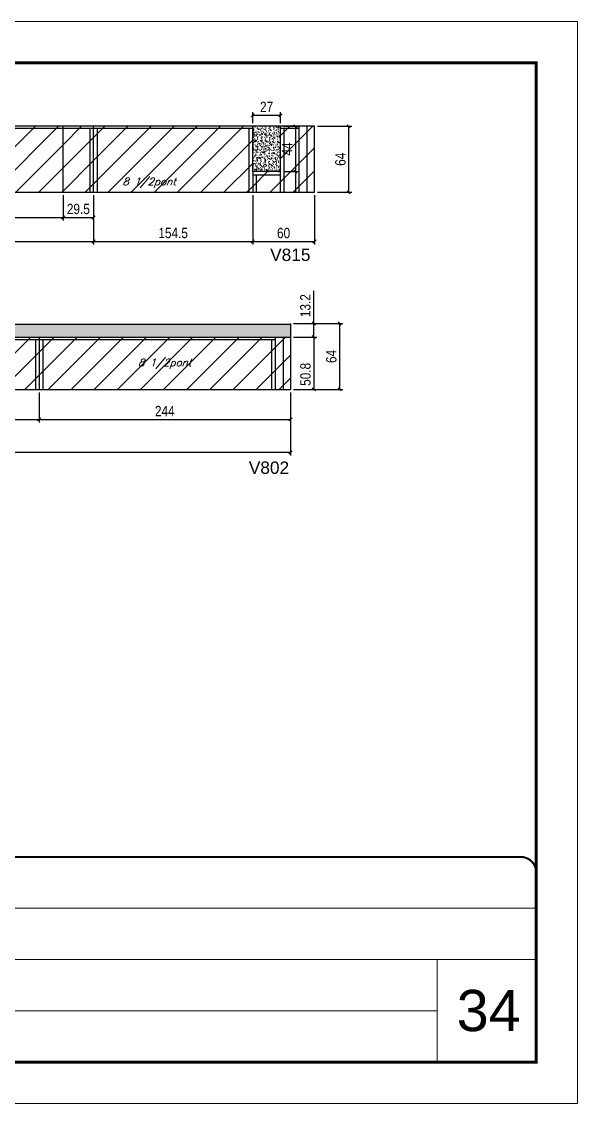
# Model space of a CAD drawing. Extents: x -20960 to -5926, y -2106 to 21915.
# Drawn here: x -9676 to -9137, y 11677 to 12727 of the extents above; entities that cross this region are included whole.
import ezdxf

# ---------------------------------------------------------------- set-up
doc = ezdxf.new("R2010")
doc.units = 0
doc.linetypes.add('CONTINUO', pattern=[0])
doc.linetypes.add('DASHED', pattern=[0.75, 0.5, -0.25])
for name, color, linetype in [('5', 5, 'Continuous'), ('COTA', 241, 'Continuous'), ('Painéis', 200, 'Continuous'), ('Reaproveitamento', 251, 'Continuous'), ('SARR_2.2x7', 40, 'Continuous'), ('SARR_3.5x7', 81, 'Continuous'), ('texto', 7, 'Continuous')]:
    doc.layers.add(name, color=color, linetype=linetype)
for name, color, linetype, lineweight in [('CARIMBO', 255, 'Continuous', 9), ('Folhas', 255, 'Continuous', 9), ('SARRAFO DE PRESSAO', 251, 'DASHED', 9)]:
    doc.layers.add(name, color=color, linetype=linetype, lineweight=lineweight)
doc.styles.add('ARIAL', font='arial.ttf')
doc.styles.add('COTA TECNICA', font='techl___.ttf', dxfattribs={"height": 10})
doc.styles.add('Romans', font='romans.shx')
doc.styles.get("Standard").update_dxf_attribs({"font": 'arial.ttf'})
doc.dimstyles.new('PAINEL', dxfattribs={"dimtxt": 10, "dimasz": 3, "dimexe": 3, "dimexo": 3, "dimgap": 3, "dimtad": 1, "dimdec": 1, "dimzin": 12, "dimdsep": 46, "dimtxsty": 'COTA TECNICA', "dimblk1": 'OBLIQUE', "dimblk2": 'OBLIQUE', "dimsah": 1, "dimcen": 0.9, "dimclrd": 4, "dimclre": 4, "dimclrt": 240, "dimadec": 1, "dimazin": 3, "dimtfac": 1, "dimtdec": 1, "dimtmove": 0, "dimatfit": 3, "dimfxl": 1, "dimtolj": 1, "dimtzin": 12, "dimarcsym": 0})
pattern_1 = [(45, (-149377.054, -10096.725), (-11.2253202, 11.2253202), [])]
pattern_2 = [(45, (-149354.583, -10165.736), (-11.2253202, 11.2253202), [])]

# ---------------------------------------------------------------- blocks, each defined once
blk = doc.blocks.new('9999999999')
at = {"color": 30, "linetype": 'CONTINUO'}
for p, q in [((98564.6, 34379.6), (99584, 34379.6)), ((98564.6, 34329.8), (99488, 34329.8)), ((99584, 34329.8), (99488, 34329.8)), ((99488, 34329.8), (99488, 34230.2)), ((98564.6, 34280), (99488, 34280))]:
    blk.add_line(p, q, dxfattribs=at)
at = {"color": 30, "linetype": 'CONTINUO', "const_width": 2}
blk.add_lwpolyline([(99584, 34230.2), (99584, 34414.4, 0.414214), (99569, 34429.4), (98229, 34429.4, 0.414214), (98214, 34414.4), (98214, 34245.2, 0.414214), (98229, 34230.2), (99584, 34230.2)], format="xyb", dxfattribs=at)
at = {"layer": 'Folhas'}
blk.add_lwpolyline([(98139, 34190.2), (99624, 34190.2), (99624, 35240.2), (98139, 35240.2)], close=True, dxfattribs=at)
at = {"layer": 'Folhas', "color": 30, "const_width": 3}
blk.add_lwpolyline([(98214, 34230.2), (99584, 34230.2), (99584, 35200.2), (98214, 35200.2)], close=True, dxfattribs=at)
blk = doc.blocks.new('_Oblique')
at = {"color": 0, "linetype": 'ByBlock', "lineweight": -2}
blk.add_line((-0.5, -0.5), (0.5, 0.5), dxfattribs=at)
blk = doc.blocks.new('*D1236')
at = {"layer": 'COTA', "color": 4, "linetype": 'ByBlock', "lineweight": -2, "transparency": 16777216}
for p, q in [((-9412.5, 12420.6), (-9389.8, 12420.6)), ((-9392.8, 12420.6), (-9392.8, 12369.8)), ((-9412.5, 12369.8), (-9389.8, 12369.8))]:
    blk.add_line(p, q, dxfattribs=at)
at = {"layer": 'Defpoints', "color": 0, "linetype": 'ByBlock', "transparency": 16777216}
for p in [(-9415.5, 12420.6), (-9415.5, 12369.8), (-9392.8, 12369.8)]:
    blk.add_point(p, dxfattribs=at)
at = {"layer": 'COTA', "color": 4, "linetype": 'ByBlock', "lineweight": -2, "transparency": 16777216, "xscale": 3, "yscale": 3, "zscale": 3}
for p, rotation in [((-9392.8, 12420.6), 90), ((-9392.8, 12369.8), 270)]:
    blk.add_blockref('_Oblique', p, dxfattribs=dict(at, rotation=rotation))
at = {"layer": 'COTA', "color": 240, "linetype": 'ByBlock', "transparency": 16777216, "insert": (-9400.9, 12384.4), "char_height": 10, "attachment_point": 5, "rotation": 90, "style": 'COTA TECNICA'}
blk.add_mtext('\\A1;50.8', dxfattribs=at)
blk = doc.blocks.new('*D1237')
at = {"layer": 'COTA', "color": 4, "linetype": 'ByBlock', "lineweight": -2, "transparency": 16777216}
for p, q in [((-9392.8, 12433.8), (-9392.8, 12465.5)), ((-9412.5, 12433.8), (-9389.8, 12433.8)), ((-9392.8, 12420.6), (-9392.8, 12433.8)), ((-9412.5, 12420.6), (-9389.8, 12420.6))]:
    blk.add_line(p, q, dxfattribs=at)
at = {"layer": 'Defpoints', "color": 0, "linetype": 'ByBlock', "transparency": 16777216}
for p in [(-9415.5, 12433.8), (-9415.5, 12420.6), (-9392.8, 12420.6)]:
    blk.add_point(p, dxfattribs=at)
at = {"layer": 'COTA', "color": 4, "linetype": 'ByBlock', "lineweight": -2, "transparency": 16777216, "xscale": 3, "yscale": 3, "zscale": 3}
for p, rotation in [((-9392.8, 12433.8), 90), ((-9392.8, 12420.6), 270)]:
    blk.add_blockref('_Oblique', p, dxfattribs=dict(at, rotation=rotation))
at = {"layer": 'COTA', "color": 240, "linetype": 'ByBlock', "transparency": 16777216, "insert": (-9401, 12451.1), "char_height": 10, "attachment_point": 5, "rotation": 90, "style": 'COTA TECNICA'}
blk.add_mtext('\\A1;13.2', dxfattribs=at)
blk = doc.blocks.new('*D1238')
at = {"layer": 'COTA', "color": 4, "linetype": 'ByBlock', "lineweight": -2, "transparency": 16777216}
for p, q in [((-9903.5, 12366.8), (-9903.5, 12337.7)), ((-9659.5, 12366.8), (-9659.5, 12337.7)), ((-9903.5, 12340.7), (-9659.5, 12340.7))]:
    blk.add_line(p, q, dxfattribs=at)
at = {"layer": 'Defpoints', "color": 0, "linetype": 'ByBlock', "transparency": 16777216}
for p in [(-9903.5, 12369.8), (-9659.5, 12369.8), (-9659.5, 12340.7)]:
    blk.add_point(p, dxfattribs=at)
at = {"layer": 'COTA', "color": 4, "linetype": 'ByBlock', "lineweight": -2, "transparency": 16777216, "xscale": 3, "yscale": 3, "zscale": 3, "rotation": 180}
blk.add_blockref('_Oblique', (-9903.5, 12340.7), dxfattribs=at)
at = {"layer": 'COTA', "color": 4, "linetype": 'ByBlock', "lineweight": -2, "transparency": 16777216, "xscale": 3, "yscale": 3, "zscale": 3}
blk.add_blockref('_Oblique', (-9659.5, 12340.7), dxfattribs=at)
at = {"layer": 'COTA', "color": 240, "linetype": 'ByBlock', "transparency": 16777216, "insert": (-9781.5, 12348.8), "char_height": 10, "attachment_point": 5, "style": 'COTA TECNICA'}
blk.add_mtext('\\A1;244', dxfattribs=at)
blk = doc.blocks.new('*D1239')
at = {"layer": 'COTA', "color": 4, "linetype": 'ByBlock', "lineweight": -2, "transparency": 16777216}
for p, q in [((-9659.5, 12366.8), (-9659.5, 12337.7)), ((-9415.5, 12366.8), (-9415.5, 12337.7)), ((-9659.5, 12340.7), (-9415.5, 12340.7))]:
    blk.add_line(p, q, dxfattribs=at)
at = {"layer": 'Defpoints', "color": 0, "linetype": 'ByBlock', "transparency": 16777216}
for p in [(-9659.5, 12369.8), (-9415.5, 12369.8), (-9415.5, 12340.7)]:
    blk.add_point(p, dxfattribs=at)
at = {"layer": 'COTA', "color": 4, "linetype": 'ByBlock', "lineweight": -2, "transparency": 16777216, "xscale": 3, "yscale": 3, "zscale": 3, "rotation": 180}
blk.add_blockref('_Oblique', (-9659.5, 12340.7), dxfattribs=at)
at = {"layer": 'COTA', "color": 4, "linetype": 'ByBlock', "lineweight": -2, "transparency": 16777216, "xscale": 3, "yscale": 3, "zscale": 3}
blk.add_blockref('_Oblique', (-9415.5, 12340.7), dxfattribs=at)
at = {"layer": 'COTA', "color": 240, "linetype": 'ByBlock', "transparency": 16777216, "insert": (-9537.5, 12348.8), "char_height": 10, "attachment_point": 5, "style": 'COTA TECNICA'}
blk.add_mtext('\\A1;244', dxfattribs=at)
blk = doc.blocks.new('*D1240')
at = {"layer": 'COTA', "color": 4, "linetype": 'ByBlock', "lineweight": -2, "transparency": 16777216}
for p, q in [((-9412.5, 12433.8), (-9364.7, 12433.8)), ((-9367.7, 12369.8), (-9367.7, 12433.8)), ((-9412.5, 12369.8), (-9364.7, 12369.8))]:
    blk.add_line(p, q, dxfattribs=at)
at = {"layer": 'Defpoints', "color": 0, "linetype": 'ByBlock', "transparency": 16777216}
for p in [(-9415.5, 12433.8), (-9367.7, 12433.8), (-9415.5, 12369.8)]:
    blk.add_point(p, dxfattribs=at)
at = {"layer": 'COTA', "color": 4, "linetype": 'ByBlock', "lineweight": -2, "transparency": 16777216, "xscale": 3, "yscale": 3, "zscale": 3}
for p, rotation in [((-9367.7, 12433.8), 90), ((-9367.7, 12369.8), 270)]:
    blk.add_blockref('_Oblique', p, dxfattribs=dict(at, rotation=rotation))
at = {"layer": 'COTA', "color": 240, "linetype": 'ByBlock', "transparency": 16777216, "insert": (-9375.8, 12401.8), "char_height": 10, "attachment_point": 5, "rotation": 90, "style": 'COTA TECNICA'}
blk.add_mtext('\\A1;64', dxfattribs=at)
blk = doc.blocks.new('*D1241')
at = {"layer": 'COTA', "color": 4, "linetype": 'ByBlock', "lineweight": -2, "transparency": 16777216}
for p, q in [((-9853.2, 12558.2), (-9853.2, 12533.7)), ((-9636.2, 12558.2), (-9636.2, 12533.7)), ((-9853.2, 12536.7), (-9636.2, 12536.7))]:
    blk.add_line(p, q, dxfattribs=at)
at = {"layer": 'Defpoints', "color": 0, "linetype": 'ByBlock', "transparency": 16777216}
for p in [(-9853.2, 12561.2), (-9636.2, 12561.2), (-9636.2, 12536.7)]:
    blk.add_point(p, dxfattribs=at)
at = {"layer": 'COTA', "color": 4, "linetype": 'ByBlock', "lineweight": -2, "transparency": 16777216, "xscale": 3, "yscale": 3, "zscale": 3, "rotation": 180}
blk.add_blockref('_Oblique', (-9853.2, 12536.7), dxfattribs=at)
at = {"layer": 'COTA', "color": 4, "linetype": 'ByBlock', "lineweight": -2, "transparency": 16777216, "xscale": 3, "yscale": 3, "zscale": 3}
blk.add_blockref('_Oblique', (-9636.2, 12536.7), dxfattribs=at)
at = {"layer": 'COTA', "color": 240, "linetype": 'ByBlock', "transparency": 16777216, "insert": (-9744.7, 12544.8), "char_height": 10, "attachment_point": 5, "style": 'COTA TECNICA'}
blk.add_mtext('\\A1;217', dxfattribs=at)
blk = doc.blocks.new('*D1242')
at = {"layer": 'COTA', "color": 4, "linetype": 'ByBlock', "lineweight": -2, "transparency": 16777216}
for p, q in [((-9636.2, 12558.2), (-9636.2, 12533.7)), ((-9606.7, 12558.2), (-9606.7, 12533.7)), ((-9636.2, 12536.7), (-9606.7, 12536.7))]:
    blk.add_line(p, q, dxfattribs=at)
at = {"layer": 'Defpoints', "color": 0, "linetype": 'ByBlock', "transparency": 16777216}
for p in [(-9636.2, 12561.2), (-9606.7, 12561.2), (-9606.7, 12536.7)]:
    blk.add_point(p, dxfattribs=at)
at = {"layer": 'COTA', "color": 4, "linetype": 'ByBlock', "lineweight": -2, "transparency": 16777216, "xscale": 3, "yscale": 3, "zscale": 3, "rotation": 180}
blk.add_blockref('_Oblique', (-9636.2, 12536.7), dxfattribs=at)
at = {"layer": 'COTA', "color": 4, "linetype": 'ByBlock', "lineweight": -2, "transparency": 16777216, "xscale": 3, "yscale": 3, "zscale": 3}
blk.add_blockref('_Oblique', (-9606.7, 12536.7), dxfattribs=at)
at = {"layer": 'COTA', "color": 240, "linetype": 'ByBlock', "transparency": 16777216, "insert": (-9621.4, 12544.9), "char_height": 10, "attachment_point": 5, "style": 'COTA TECNICA'}
blk.add_mtext('\\A1;29.5', dxfattribs=at)
blk = doc.blocks.new('*D1243')
at = {"layer": 'COTA', "color": 4, "linetype": 'ByBlock', "lineweight": -2, "transparency": 16777216}
for p, q in [((-9606.7, 12558.2), (-9606.7, 12510.4)), ((-9452.2, 12558.2), (-9452.2, 12510.4)), ((-9606.7, 12513.4), (-9452.2, 12513.4))]:
    blk.add_line(p, q, dxfattribs=at)
at = {"layer": 'Defpoints', "color": 0, "linetype": 'ByBlock', "transparency": 16777216}
for p in [(-9606.7, 12561.2), (-9452.2, 12561.2), (-9452.2, 12513.4)]:
    blk.add_point(p, dxfattribs=at)
at = {"layer": 'COTA', "color": 4, "linetype": 'ByBlock', "lineweight": -2, "transparency": 16777216, "xscale": 3, "yscale": 3, "zscale": 3, "rotation": 180}
blk.add_blockref('_Oblique', (-9606.7, 12513.4), dxfattribs=at)
at = {"layer": 'COTA', "color": 4, "linetype": 'ByBlock', "lineweight": -2, "transparency": 16777216, "xscale": 3, "yscale": 3, "zscale": 3}
blk.add_blockref('_Oblique', (-9452.2, 12513.4), dxfattribs=at)
at = {"layer": 'COTA', "color": 240, "linetype": 'ByBlock', "transparency": 16777216, "insert": (-9529.4, 12521.6), "char_height": 10, "attachment_point": 5, "style": 'COTA TECNICA'}
blk.add_mtext('\\A1;154.5', dxfattribs=at)
blk = doc.blocks.new('*D1244')
at = {"layer": 'COTA', "color": 4, "linetype": 'ByBlock', "lineweight": -2, "transparency": 16777216}
for p, q in [((-9853.2, 12558.2), (-9853.2, 12510.4)), ((-9606.7, 12558.2), (-9606.7, 12510.4)), ((-9853.2, 12513.4), (-9606.7, 12513.4))]:
    blk.add_line(p, q, dxfattribs=at)
at = {"layer": 'Defpoints', "color": 0, "linetype": 'ByBlock', "transparency": 16777216}
for p in [(-9853.2, 12561.2), (-9606.7, 12561.2), (-9606.7, 12513.4)]:
    blk.add_point(p, dxfattribs=at)
at = {"layer": 'COTA', "color": 4, "linetype": 'ByBlock', "lineweight": -2, "transparency": 16777216, "xscale": 3, "yscale": 3, "zscale": 3, "rotation": 180}
blk.add_blockref('_Oblique', (-9853.2, 12513.4), dxfattribs=at)
at = {"layer": 'COTA', "color": 4, "linetype": 'ByBlock', "lineweight": -2, "transparency": 16777216, "xscale": 3, "yscale": 3, "zscale": 3}
blk.add_blockref('_Oblique', (-9606.7, 12513.4), dxfattribs=at)
at = {"layer": 'COTA', "color": 240, "linetype": 'ByBlock', "transparency": 16777216, "insert": (-9729.9, 12521.6), "char_height": 10, "attachment_point": 5, "style": 'COTA TECNICA'}
blk.add_mtext('\\A1;246.5', dxfattribs=at)
blk = doc.blocks.new('*D1322')
at = {"layer": 'COTA', "color": 4, "lineweight": -2, "transparency": 16777216}
for p, q in [((-9389.2, 12625.2), (-9355.9, 12625.2)), ((-9358.9, 12561.2), (-9358.9, 12625.2)), ((-9389.2, 12561.2), (-9355.9, 12561.2))]:
    blk.add_line(p, q, dxfattribs=at)
at = {"layer": 'Defpoints', "color": 0, "transparency": 16777216}
for p in [(-9392.2, 12625.2), (-9358.9, 12625.2), (-9392.2, 12561.2)]:
    blk.add_point(p, dxfattribs=at)
at = {"layer": 'COTA', "color": 4, "lineweight": -2, "transparency": 16777216, "xscale": 3, "yscale": 3, "zscale": 3}
for p, rotation in [((-9358.9, 12625.2), 90), ((-9358.9, 12561.2), 270)]:
    blk.add_blockref('_Oblique', p, dxfattribs=dict(at, rotation=rotation))
at = {"layer": 'COTA', "color": 240, "transparency": 16777216, "insert": (-9367, 12593.2), "char_height": 10, "attachment_point": 5, "rotation": 90, "style": 'COTA TECNICA'}
blk.add_mtext('\\A1;64', dxfattribs=at)
blk = doc.blocks.new('*D1323')
at = {"layer": 'COTA', "color": 4, "lineweight": -2, "ltscale": 25, "transparency": 16777216}
for p, q in [((-10149.5, 12366.8), (-10149.5, 12305.6)), ((-9415.5, 12366.8), (-9415.5, 12305.6)), ((-9415.5, 12308.6), (-10149.5, 12308.6))]:
    blk.add_line(p, q, dxfattribs=at)
at = {"layer": 'Defpoints', "color": 0, "ltscale": 25, "transparency": 16777216}
for p in [(-10149.5, 12369.8), (-9415.5, 12369.8), (-10149.5, 12308.6)]:
    blk.add_point(p, dxfattribs=at)
at = {"layer": 'COTA', "color": 4, "lineweight": -2, "ltscale": 25, "transparency": 16777216, "xscale": 3, "yscale": 3, "zscale": 3, "rotation": 180}
blk.add_blockref('_Oblique', (-10149.5, 12308.6), dxfattribs=at)
at = {"layer": 'COTA', "color": 4, "lineweight": -2, "ltscale": 25, "transparency": 16777216, "xscale": 3, "yscale": 3, "zscale": 3}
blk.add_blockref('_Oblique', (-9415.5, 12308.6), dxfattribs=at)
at = {"layer": 'COTA', "color": 240, "ltscale": 25, "transparency": 16777216, "insert": (-9782.5, 12316.8), "char_height": 10, "attachment_point": 5, "style": 'COTA TECNICA'}
blk.add_mtext('\\A1;734', dxfattribs=at)
blk = doc.blocks.new('*D1326')
at = {"layer": 'COTA', "color": 4, "lineweight": -2, "ltscale": 25, "transparency": 16777216}
for p, q in [((-9452.2, 12558.2), (-9452.2, 12510.4)), ((-9392.2, 12558.2), (-9392.2, 12510.4)), ((-9452.2, 12513.4), (-9392.2, 12513.4))]:
    blk.add_line(p, q, dxfattribs=at)
at = {"layer": 'Defpoints', "color": 0, "ltscale": 25, "transparency": 16777216}
for p in [(-9452.2, 12561.2), (-9392.2, 12561.2), (-9392.2, 12513.4)]:
    blk.add_point(p, dxfattribs=at)
at = {"layer": 'COTA', "color": 4, "lineweight": -2, "ltscale": 25, "transparency": 16777216, "xscale": 3, "yscale": 3, "zscale": 3, "rotation": 180}
blk.add_blockref('_Oblique', (-9452.2, 12513.4), dxfattribs=at)
at = {"layer": 'COTA', "color": 4, "lineweight": -2, "ltscale": 25, "transparency": 16777216, "xscale": 3, "yscale": 3, "zscale": 3}
blk.add_blockref('_Oblique', (-9392.2, 12513.4), dxfattribs=at)
at = {"layer": 'COTA', "color": 240, "ltscale": 25, "transparency": 16777216, "insert": (-9422.2, 12521.5), "char_height": 10, "attachment_point": 5, "style": 'COTA TECNICA'}
blk.add_mtext('\\A1;60', dxfattribs=at)
blk = doc.blocks.new('*D1327')
at = {"layer": 'COTA', "color": 4, "lineweight": -2, "ltscale": 25, "transparency": 16777216}
for p, q in [((-9422.2, 12625.2), (-9407.7, 12625.2)), ((-9410.7, 12625.2), (-9410.7, 12581.2)), ((-9422.2, 12581.2), (-9407.7, 12581.2))]:
    blk.add_line(p, q, dxfattribs=at)
at = {"layer": 'Defpoints', "color": 0, "ltscale": 25, "transparency": 16777216}
for p in [(-9425.2, 12625.2), (-9425.2, 12581.2), (-9410.7, 12581.2)]:
    blk.add_point(p, dxfattribs=at)
at = {"layer": 'COTA', "color": 4, "lineweight": -2, "ltscale": 25, "transparency": 16777216, "xscale": 3, "yscale": 3, "zscale": 3}
for p, rotation in [((-9410.7, 12625.2), 90), ((-9410.7, 12581.2), 270)]:
    blk.add_blockref('_Oblique', p, dxfattribs=dict(at, rotation=rotation))
at = {"layer": 'COTA', "color": 240, "ltscale": 25, "transparency": 16777216, "insert": (-9418.7, 12603.2), "char_height": 10, "attachment_point": 5, "rotation": 90, "style": 'COTA TECNICA'}
blk.add_mtext('\\A1;44', dxfattribs=at)
blk = doc.blocks.new('*D1328')
at = {"layer": 'COTA', "color": 4, "lineweight": -2, "ltscale": 25, "transparency": 16777216}
for p, q in [((-9452.2, 12628.2), (-9452.2, 12638.9)), ((-9452.2, 12635.9), (-9425.2, 12635.9)), ((-9425.2, 12628.2), (-9425.2, 12638.9))]:
    blk.add_line(p, q, dxfattribs=at)
at = {"layer": 'Defpoints', "color": 0, "ltscale": 25, "transparency": 16777216}
for p in [(-9425.2, 12635.9), (-9452.2, 12625.2), (-9425.2, 12625.2)]:
    blk.add_point(p, dxfattribs=at)
at = {"layer": 'COTA', "color": 4, "lineweight": -2, "ltscale": 25, "transparency": 16777216, "xscale": 3, "yscale": 3, "zscale": 3, "rotation": 180}
blk.add_blockref('_Oblique', (-9452.2, 12635.9), dxfattribs=at)
at = {"layer": 'COTA', "color": 4, "lineweight": -2, "ltscale": 25, "transparency": 16777216, "xscale": 3, "yscale": 3, "zscale": 3}
blk.add_blockref('_Oblique', (-9425.2, 12635.9), dxfattribs=at)
at = {"layer": 'COTA', "color": 240, "ltscale": 25, "transparency": 16777216, "insert": (-9438.7, 12644), "char_height": 10, "attachment_point": 5, "style": 'COTA TECNICA'}
blk.add_mtext('\\A1;27', dxfattribs=at)

msp = doc.modelspace()

# ---------------------------------------------------------------- hatches: boundary and pattern name
at = {"layer": 'COTA', "ltscale": 25}
h = msp.add_hatch(dxfattribs=at)
h.set_pattern_fill('AR-CONC', color=256, scale=0.03)
h.set_pattern_definition([(50, (-150989.5833, -10165.736), (5.46554007, -0.47817257), [0.5715, -6.2865]), (355, (-150989.583, -10165.736), (-1.05730264, 5.73170536), [0.4572, -5.02921753]), (100.4514447, (-150989.128, -10165.776), (4.40823741, 5.25353256), [0.48570026, -5.34270734]), (46.1842, (-150989.583, -10164.212), (8.13237123, -1.26126984), [0.85725, -9.42975]), (96.6355576, (-150988.9056, -10164.317), (7.122124, 7.42278374), [0.7285507, -8.01406824]), (351.184151, (-150989.583, -10164.212), (7.122124, 7.42278374), [0.685799, -7.54379196]), (21, (-150988.8213, -10164.593), (4.54843174, -3.06795595), [0.5715, -6.2865]), (326, (-150988.821, -10164.593), (1.85406085, 5.52563898), [0.4572, -5.0292]), (71.451445, (-150988.442, -10164.849), (6.40249258, 2.45768307), [0.48570026, -5.34269813]), (37.5, (-150989.5833, -10165.7361), (0.092658098, 2.536651166), [0, -4.96824, 0, -5.1054, 0, -5.04825]), (7.5, (-150989.5833, -10165.736), (2.004589875, 3.005417245), [0, -2.91084, 0, -4.85394, 0, -1.92405]), (327.5, (-150991.2825, -10165.7361), (4.067717855, -0.17186232), [0, -1.905, 0, -5.9436, 0, -7.8867]), (317.5, (-150992.0445, -10165.736), (4.44387544, 0.76279473), [0, -2.4765, 0, -3.94716, 0, -5.6007])])
h.paths.add_polyline_path([(-9425.17, 12625.22), (-9452.17, 12625.22), (-9452.17, 12581.22), (-9425.17, 12581.22)])
at = {"layer": 'COTA', "linetype": 'ByBlock'}
h = msp.add_hatch(dxfattribs=at)
h.set_pattern_fill('AR-CONC', color=256, scale=0.03)
h.set_pattern_definition([(50, (-150973.2686, -17155.0876), (5.46554007, -0.47817257), [0.5715, -6.2865]), (355, (-150973.2686, -17155.0876), (-1.05730264, 5.73170536), [0.4572, -5.02921753]), (100.4514447, (-150972.813, -17155.1274), (4.40823741, 5.25353256), [0.48570026, -5.34270734]), (46.1842, (-150973.2686, -17153.5636), (8.13237123, -1.26126984), [0.85725, -9.42975]), (96.6355576, (-150972.591, -17153.669), (7.122124, 7.42278374), [0.7285507, -8.01406824]), (351.184151, (-150973.2686, -17153.5636), (7.122124, 7.42278374), [0.685799, -7.54379196]), (21, (-150972.5066, -17153.9446), (4.54843174, -3.06795595), [0.5715, -6.2865]), (326, (-150972.5066, -17153.9446), (1.85406085, 5.52563898), [0.4572, -5.0292]), (71.451445, (-150972.1275, -17154.2), (6.40249258, 2.45768307), [0.48570026, -5.34269813]), (37.5, (-150973.2686, -17155.0876), (0.092658098, 2.536651166), [0, -4.96824, 0, -5.1054, 0, -5.04825]), (7.5, (-150973.2686, -17155.0876), (2.004589875, 3.005417245), [0, -2.91084, 0, -4.85394, 0, -1.92405]), (327.5, (-150974.9678, -17155.0876), (4.067717855, -0.17186232), [0, -1.905, 0, -5.9436, 0, -7.8867]), (317.5, (-150975.73, -17155.0876), (4.44387544, 0.76279473), [0, -2.4765, 0, -3.94716, 0, -5.6007])])
h.paths.add_polyline_path([(-9415.47, 12420.57), (-9415.47, 12433.25), (-10149.47, 12433.25), (-10149.47, 12420.57)])
at = {"layer": 'Reaproveitamento', "ltscale": 25}
h = msp.add_hatch(dxfattribs=at)
h.set_pattern_fill('ANSI31', color=256, scale=5)
h.set_pattern_definition(pattern_2)
h.paths.add_polyline_path([(-9636.17, 12561.22), (-9636.17, 12625.22), (-9853.17, 12625.22), (-9853.17, 12561.22)])
h.paths.add_polyline_path([(-9784.71, 12563.1), (-9723.23, 12563.1), (-9718.23, 12577.62), (-9779.71, 12577.62)], flags=24)
h = msp.add_hatch(dxfattribs=at)
h.set_pattern_fill('ANSI31', color=256, scale=5)
h.set_pattern_definition(pattern_2)
h.paths.add_polyline_path([(-9606.67, 12625.22), (-9636.17, 12625.22), (-9636.17, 12561.22), (-9606.67, 12561.22)])
h = msp.add_hatch(dxfattribs=at)
h.set_pattern_fill('ANSI31', color=256, scale=5)
h.set_pattern_definition(pattern_2)
h.paths.add_polyline_path([(-9452.17, 12561.22), (-9452.17, 12581.22), (-9452.17, 12625.22), (-9606.67, 12625.22), (-9606.67, 12561.22)])
h = msp.add_hatch(dxfattribs=at)
h.set_pattern_fill('ANSI31', color=256, scale=5)
h.set_pattern_definition(pattern_2)
h.paths.add_polyline_path([(-9392.17, 12561.22), (-9392.17, 12625.22), (-9425.17, 12625.22), (-9425.17, 12581.22), (-9452.17, 12581.22), (-9452.17, 12561.22)])
h = msp.add_hatch(dxfattribs=at)
h.set_pattern_fill('ANSI31', color=256, scale=5)
h.set_pattern_definition(pattern_1)
h.paths.add_polyline_path([(-9903.47, 12420.57), (-9903.47, 12369.77), (-9659.47, 12369.77), (-9659.47, 12420.57)])
h.paths.add_polyline_path([(-9813.5, 12387.51), (-9752.02, 12387.51), (-9747.02, 12402.03), (-9808.5, 12402.03)], flags=24)
h = msp.add_hatch(dxfattribs=at)
h.set_pattern_fill('ANSI31', color=256, scale=5)
h.set_pattern_definition(pattern_1)
h.paths.add_polyline_path([(-9659.47, 12420.57), (-9659.47, 12369.77), (-9415.47, 12369.77), (-9415.47, 12420.57)])
h.paths.add_polyline_path([(-9570.61, 12387.51), (-9509.13, 12387.51), (-9504.13, 12402.03), (-9565.61, 12402.03)], flags=24)

# ---------------------------------------------------------------- linework, layer by layer
at = {"layer": 'COTA', "ltscale": 25}
msp.add_line((-9425.17, 12625.22), (-9452.17, 12625.22), dxfattribs=at)
at = {"layer": 'COTA', "linetype": 'ByBlock'}
for p, q in [((-10149.47, 12433.25), (-9415.47, 12433.25)), ((-9415.47, 12433.77), (-9415.47, 12420.57))]:
    msp.add_line(p, q, dxfattribs=at)
at = {"layer": 'Painéis', "linetype": 'ByBlock'}
for p, q in [((-9452.17, 12625.22), (-9853.17, 12625.22)), ((-9636.17, 12561.22), (-9636.17, 12625.22)), ((-9606.67, 12561.22), (-9606.67, 12625.22)), ((-9452.17, 12581.22), (-9452.17, 12625.22)), ((-9425.17, 12581.22), (-9425.17, 12625.22)), ((-9392.17, 12625.22), (-9425.17, 12625.22)), ((-9392.17, 12561.22), (-9392.17, 12625.22)), ((-9392.17, 12609.02), (-9392.17, 12609.02)), ((-9425.17, 12581.22), (-9452.17, 12581.22)), ((-9853.17, 12561.22), (-9392.17, 12561.22)), ((-10149.47, 12420.57), (-9415.47, 12420.57)), ((-9659.47, 12420.57), (-9659.47, 12369.77)), ((-9415.47, 12420.57), (-9415.47, 12369.77)), ((-10149.47, 12369.77), (-9415.47, 12369.77))]:
    msp.add_line(p, q, dxfattribs=at)
at = {"layer": 'Painéis', "ltscale": 25}
msp.add_line((-9452.17, 12581.22), (-9452.17, 12561.22), dxfattribs=at)
at = {"layer": 'SARR_2.2x7', "linetype": 'Continuous'}
for p, q in [((-9452.17, 12623.02), (-9838.17, 12623.02)), ((-9407.17, 12623.02), (-9425.17, 12623.02)), ((-9399.17, 12561.22), (-9399.17, 12625.22)), ((-9425.17, 12577.72), (-9452.17, 12577.72)), ((-10134.47, 12418.37), (-9430.47, 12418.37)), ((-9422.47, 12420.57), (-9422.47, 12369.77))]:
    msp.add_line(p, q, dxfattribs=at)
at = {"layer": 'SARR_3.5x7'}
for p, q in [((-9610.17, 12623.02), (-9610.17, 12561.22)), ((-9603.17, 12623.02), (-9603.17, 12561.22)), ((-9455.67, 12561.22), (-9455.67, 12623.02)), ((-9425.17, 12561.22), (-9425.17, 12623.02)), ((-9421.67, 12561.22), (-9421.67, 12623.02)), ((-9410.67, 12623.02), (-9410.67, 12561.22)), ((-9407.17, 12561.22), (-9407.17, 12625.22)), ((-9448.67, 12577.72), (-9448.67, 12561.22)), ((-9662.97, 12418.37), (-9662.97, 12369.77)), ((-9655.97, 12418.37), (-9655.97, 12369.77)), ((-9433.97, 12418.37), (-9433.97, 12369.77)), ((-9430.47, 12420.57), (-9430.47, 12369.77))]:
    msp.add_line(p, q, dxfattribs=at)

# ---------------------------------------------------------------- block references
at = {"layer": 'SARRAFO DE PRESSAO', "color": 6, "linetype": 'ByBlock'}
msp.add_blockref('9999999999', (-108760.98, -22513.42), dxfattribs=at)

# ---------------------------------------------------------------- texts
at = {"layer": '5', "linetype": 'Continuous'}
for s, p in [('V815', (-9435.22, 12494.45)), ('V802', (-9455.94, 12287.83))]:
    msp.add_text(s, height=12, rotation=359.99996, dxfattribs=at).set_placement(p)
at = {"layer": 'CARIMBO', "style": 'ARIAL'}
msp.add_text('34', height=40, dxfattribs=at).set_placement((-9254.14, 11746.93))
at = {"layer": 'texto', "color": 2, "char_height": 7.2737, "attachment_point": 5, "style": 'Romans'}
for insert in [(-9552.66, 12570.36), (-9537.54, 12394.77)]:
    msp.add_mtext('{\\Q19;\\C256;8 1/2pont}', dxfattribs=dict(at, insert=insert))

# ---------------------------------------------------------------- dimensions: what is measured, and where the dimension line sits
at = {"layer": 'COTA', "ltscale": 25}
for base, p1, p2, picture, middle in [((-9425.17, 12635.94), (-9452.17, 12625.22), (-9425.17, 12625.22), '*D1328', (-9438.67, 12644.02)), ((-9392.17, 12513.44), (-9452.17, 12561.22), (-9392.17, 12561.22), '*D1326', (-9422.17, 12521.55)), ((-10149.47, 12308.56), (-9415.47, 12369.77), (-10149.47, 12369.77), '*D1323', (-9782.47, 12316.78))]:
    dim = msp.add_linear_dim(base=base, p1=p1, p2=p2, dimstyle='PAINEL', dxfattribs=at)
    dim.commit()
    dim.dimension.update_dxf_attribs({"geometry": picture, "text_midpoint": middle})
dim = msp.add_linear_dim(base=(-9410.67, 12581.22), p1=(-9425.17, 12625.22), p2=(-9425.17, 12581.22), angle=90, dimstyle='PAINEL', dxfattribs=at)
dim.commit()
dim.dimension.update_dxf_attribs({"geometry": '*D1327', "text_midpoint": (-9418.75, 12603.22)})
at = {"layer": 'COTA'}
dim = msp.add_linear_dim(base=(-9358.91, 12625.22), p1=(-9392.17, 12561.22), p2=(-9392.17, 12625.22), angle=90, dimstyle='PAINEL', dxfattribs=at)
dim.commit()
dim.dimension.update_dxf_attribs({"geometry": '*D1322', "text_midpoint": (-9367.01, 12593.22)})
at = {"layer": 'COTA', "linetype": 'ByBlock'}
for base, p2, picture, middle in [((-9636.17, 12536.72), (-9636.17, 12561.22), '*D1241', (-9744.67, 12544.79)), ((-9606.67, 12513.44), (-9606.67, 12561.22), '*D1244', (-9729.92, 12521.55))]:
    dim = msp.add_linear_dim(base=base, p1=(-9853.17, 12561.22), p2=p2, dimstyle='PAINEL', dxfattribs=at)
    dim.commit()
    dim.dimension.update_dxf_attribs({"geometry": picture, "text_midpoint": middle})
dim = msp.add_linear_dim(base=(-9606.67, 12536.72), p1=(-9636.17, 12561.22), p2=(-9606.67, 12561.22), dimstyle='PAINEL', override={"dimtmove": 1}, dxfattribs=at)
dim.commit()
dim.dimension.update_dxf_attribs({"geometry": '*D1242', "text_midpoint": (-9621.42, 12536.72), "dimtype": 160})
for base, p1, p2, picture, middle in [((-9452.17, 12513.44), (-9606.67, 12561.22), (-9452.17, 12561.22), '*D1243', (-9529.42, 12521.55)), ((-9659.47, 12340.72), (-9903.47, 12369.77), (-9659.47, 12369.77), '*D1238', (-9781.47, 12348.79)), ((-9415.47, 12340.72), (-9659.47, 12369.77), (-9415.47, 12369.77), '*D1239', (-9537.47, 12348.79))]:
    dim = msp.add_linear_dim(base=base, p1=p1, p2=p2, dimstyle='PAINEL', override={"dimtmove": 1}, dxfattribs=at)
    dim.commit()
    dim.dimension.update_dxf_attribs({"geometry": picture, "text_midpoint": middle})
for base, p1, p2, picture, middle in [((-9392.78, 12420.57), (-9415.47, 12433.77), (-9415.47, 12420.57), '*D1237', (-9392.78, 12451.14)), ((-9392.78, 12369.77), (-9415.47, 12420.57), (-9415.47, 12369.77), '*D1236', (-9392.78, 12384.43))]:
    dim = msp.add_linear_dim(base=base, p1=p1, p2=p2, angle=90, dimstyle='PAINEL', dxfattribs=at)
    dim.commit()
    dim.dimension.update_dxf_attribs({"geometry": picture, "text_midpoint": middle, "dimtype": 160})
dim = msp.add_linear_dim(base=(-9367.74, 12433.77), p1=(-9415.47, 12369.77), p2=(-9415.47, 12433.77), angle=90, dimstyle='PAINEL', dxfattribs=at)
dim.commit()
dim.dimension.update_dxf_attribs({"geometry": '*D1240', "text_midpoint": (-9375.85, 12401.77)})

doc.saveas('drawing.dxf')
